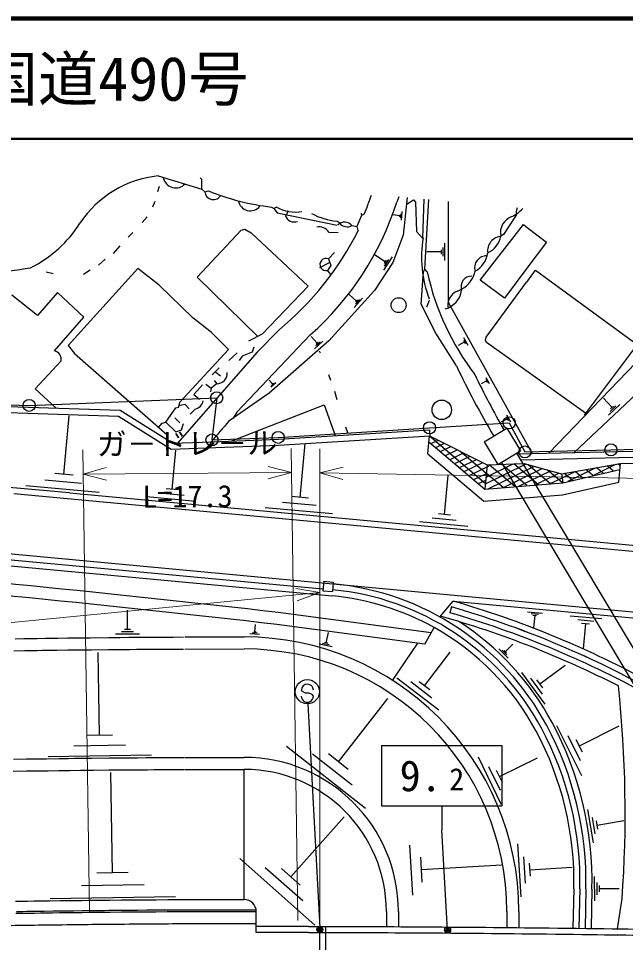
# Model space of a CAD drawing. Units: millimetres, scale not verified. Extents: x 40000 to 680000, y 20000 to 380000.
# Drawn here: x 230121 to 280508, y 303274 to 380000 of the extents above; entities that cross this region are included whole.
import ezdxf
from ezdxf.enums import TextEntityAlignment as Align

# ---------------------------------------------------------------- set-up
doc = ezdxf.new("R2010")
doc.units = ezdxf.units.MM
doc.header["$LTSCALE"] = 1000
doc.header["$PDMODE"] = 32
doc.header["$PDSIZE"] = 500
for name, color, linetype, lineweight in [('M-BGD', 7, 'Continuous', 25), ('M-BMK-ROW', 30, 'Continuous', 25), ('M-STR-HTXT', 7, 'Continuous', 13), ('M-STR-STRC', 7, 'Continuous', 25), ('M-TTL', 2, 'Continuous', 140), ('M-TTL-LINE', 7, 'Continuous', 50)]:
    doc.layers.add(name, color=color, linetype=linetype, lineweight=lineweight)
doc.layers.add('M-TTL-TXT', color=7, linetype='Continuous')
doc.styles.add('@ＭＳ ゴシック', font='')
doc.styles.add('ＭＳ ゴシック', font='')
doc.styles.get('@ＭＳ ゴシック').set_extended_font_data('@MS Gothic')
doc.styles.get('ＭＳ ゴシック').set_extended_font_data('MS Gothic')

msp = doc.modelspace()

# ---------------------------------------------------------------- linework, layer by layer
at = {"layer": 'M-BGD'}
for p, q in [((241717, 366923), (245327, 365828)), ((245353, 366623), (245210, 366765)), ((241805, 366043), (241664, 365617)), ((245327, 365828), (245353, 366623)), ((245327, 365828), (245583, 365601)), ((245583, 365601), (245895, 365688)), ((241440, 364792), (241242, 364338)), ((261683, 365187), (261517, 364745)), ((262370, 364606), (262908, 364949)), ((262908, 364949), (263079, 364750)), ((263079, 364750), (263172, 362308)), ((263755, 364994), (263657, 361770)), ((263843, 359190), (264185, 364964)), ((251125, 364342), (251324, 364229)), ((251551, 364343), (251324, 364229)), ((251324, 364229), (251581, 363860)), ((251581, 363860), (256582, 362826)), ((252377, 363693), (252263, 363635)), ((252489, 364034), (252377, 363693)), ((258567, 363827), (258596, 363628)), ((258823, 363742), (258596, 363628)), ((261770, 363620), (261200, 363684)), ((261780, 363709), (261760, 363531)), ((261861, 363791), (261821, 363434)), ((261952, 363961), (261873, 363249)), ((240791, 363541), (240395, 363057)), ((256781, 362997), (256553, 363167)), ((258596, 363628), (258202, 362718)), ((271431, 363664), (270374, 362073)), ((239602, 362231), (239234, 361832)), ((244953, 358528), (248604, 362431)), ((248604, 362431), (248916, 362517)), ((248916, 362517), (249428, 362206)), ((249428, 362206), (254157, 357763)), ((255874, 362256), (256670, 362230)), ((257803, 362802), (258202, 362718)), ((258202, 362718), (258288, 362406)), ((263172, 362308), (263657, 361770)), ((268451, 358264), (272042, 362883)), ((272042, 362883), (272351, 362647)), ((272352, 362647), (273940, 361436)), ((270374, 362073), (270147, 361926)), ((273940, 361436), (272316, 359260)), ((238527, 361120), (237989, 360493)), ((265193, 360620), (264028, 360620)), ((265193, 360802), (265193, 360438)), ((265339, 360984), (265339, 360256)), ((265485, 361348), (265484, 359891)), ((237309, 360008), (236771, 359523)), ((256363, 360582), (255853, 360041)), ((255853, 360041), (256054, 359502)), ((260551, 359791), (259672, 360366)), ((261129, 360197), (260411, 359098)), ((260640, 359929), (260461, 359654)), ((260840, 359994), (260481, 359445)), ((240038, 359250), (234238, 352842)), ((236063, 359095), (235524, 358753)), ((241803, 357865), (240038, 359250)), ((255146, 359328), (255940, 359729)), ((256054, 359502), (255771, 359075)), ((263728, 358955), (263843, 359190)), ((264051, 358951), (263843, 359190)), ((272315, 359260), (270472, 356790)), ((272304, 358094), (273047, 359095)), ((273047, 359095), (281464, 352932)), ((232428, 358970), (232997, 358830)), ((249996, 353603), (244953, 358528)), ((255771, 359075), (255999, 358763)), ((263540, 356268), (263728, 358955)), ((244595, 355148), (241803, 357865)), ((254157, 357763), (250336, 353775)), ((270472, 356790), (268451, 358264)), ((268930, 353550), (272303, 358094)), ((231702, 355332), (229566, 357029)), ((233371, 357240), (231702, 355332)), ((235536, 355203), (233371, 357240)), ((258183, 356531), (257564, 357091)), ((258688, 356778), (257988, 356004)), ((258436, 356654), (258085, 356268)), ((258271, 356628), (258096, 356434)), ((264775, 353859), (263540, 356268)), ((264214, 356575), (263988, 356035)), ((233103, 352412), (235536, 355203)), ((246133, 353931), (244595, 355148)), ((247557, 352516), (246133, 353931)), ((254341, 353731), (248256, 347322)), ((250336, 353775), (249202, 353203)), ((251727, 354120), (249944, 352297)), ((266467, 351156), (264775, 353859)), ((254917, 353033), (254419, 353599)), ((255396, 353203), (254688, 352580)), ((255157, 353118), (254803, 352806)), ((255006, 353111), (254829, 352955)), ((267111, 353126), (266607, 352846)), ((267063, 353512), (267413, 352881)), ((267068, 353205), (267155, 353047)), ((267087, 353319), (267262, 353003)), ((268877, 353301), (268930, 353550)), ((268961, 353088), (268877, 353301)), ((272226, 350761), (268961, 353088)), ((234238, 352842), (234779, 352190)), ((234779, 352190), (242441, 345457)), ((249944, 352297), (243321, 344746)), ((243511, 348130), (247557, 352516)), ((248268, 352235), (247589, 351608)), ((249518, 352296), (248695, 351952)), ((249658, 352722), (249518, 352296)), ((255083, 352399), (255169, 352229)), ((281464, 352932), (277082, 347055)), ((231495, 349254), (233674, 351562)), ((248695, 351952), (248441, 351610)), ((246767, 350980), (246201, 350410)), ((246513, 350639), (246883, 350328)), ((277185, 347228), (272227, 350761)), ((246373, 349928), (246573, 349673)), ((251204, 349658), (250919, 349982)), ((255856, 350442), (256028, 349960)), ((268940, 349884), (268524, 349654)), ((268900, 350202), (269188, 349682)), ((268904, 349949), (268976, 349819)), ((268920, 350043), (269064, 349783)), ((233244, 347650), (231495, 349254)), ((245409, 349584), (244673, 348787)), ((245664, 349642), (246120, 349303)), ((246120, 349303), (246064, 348990)), ((246573, 349673), (246120, 349303)), ((251478, 349755), (251073, 349398)), ((251341, 349706), (251138, 349528)), ((251255, 349702), (251153, 349613)), ((244673, 348787), (245157, 348391)), ((256344, 349052), (256545, 348371)), ((279387, 347698), (278668, 348462)), ((223933, 347953), (238569, 347478)), ((242352, 346479), (243172, 347674)), ((243172, 347674), (243427, 347732)), ((243427, 347732), (243511, 348130)), ((243427, 347874), (243937, 347989)), ((243937, 347989), (244279, 347593)), ((247820, 344919), (255496, 347914)), ((255496, 347914), (256410, 345364)), ((280044, 347957), (279090, 347058)), ((279716, 347828), (279239, 347378)), ((279507, 347811), (279268, 347586)), ((224010, 347451), (238417, 346982)), ((233890, 342140), (234339, 347017)), ((238416, 346983), (242802, 344226)), ((238568, 347478), (242937, 344732)), ((243089, 346850), (243517, 346426)), ((244791, 347566), (244366, 347139)), ((248256, 347322), (247945, 346810)), ((270622, 347097), (270953, 346502)), ((270627, 346808), (270710, 346659)), ((270646, 346915), (270811, 346618)), ((241729, 346022), (242040, 346392)), ((242040, 346392), (242352, 346479)), ((242352, 346479), (243178, 345686)), ((243660, 345858), (243829, 346370)), ((257262, 346102), (257434, 345620)), ((270669, 346733), (270192, 346469)), ((243178, 345686), (243660, 345858)), ((251689, 345067), (264245, 345857)), ((251716, 344568), (264277, 345358)), ((264094, 343844), (264235, 345356)), ((268884, 341368), (264231, 345312)), ((264245, 345857), (264277, 345358)), ((268780, 344859), (270670, 345986)), ((270669, 345986), (271797, 344096)), ((242801, 344226), (251716, 344568)), ((242936, 344732), (246159, 344855)), ((246159, 344855), (245741, 344356)), ((246158, 344855), (251690, 345067)), ((253492, 340236), (253904, 344712)), ((264188, 344852), (268843, 340930)), ((264374, 344705), (264959, 344991)), ((264766, 344372), (265487, 344724)), ((268780, 344859), (269907, 342970)), ((271541, 343841), (303315, 344634)), ((242890, 340901), (243188, 344147)), ((265159, 344040), (266016, 344458)), ((265552, 343707), (266545, 344192)), ((265944, 343374), (267073, 343925)), ((269280, 341946), (266755, 344086)), ((269907, 342970), (271797, 344097)), ((283068, 324518), (271495, 343917)), ((271835, 343349), (303234, 344132)), ((266337, 343041), (267602, 343659)), ((266731, 342709), (268131, 343392)), ((267125, 342377), (268659, 343126)), ((268885, 341372), (272210, 342996)), ((268936, 341922), (271194, 343024)), ((281780, 323749), (270207, 343149)), ((272314, 341209), (270218, 342986)), ((273299, 341288), (271247, 343026)), ((272082, 343059), (275201, 342182)), ((275201, 342182), (280089, 343054)), ((277760, 342034), (279714, 342987)), ((280071, 342855), (279879, 343017)), ((280089, 343054), (292391, 343361)), ((234652, 342069), (233128, 342210)), ((267520, 342045), (269188, 342859)), ((267912, 341712), (268964, 342225)), ((269031, 342939), (268843, 340930)), ((270346, 341050), (268964, 342222)), ((269094, 340950), (272900, 342808)), ((271330, 341130), (269188, 342945)), ((270380, 341053), (273590, 342620)), ((271666, 341157), (274280, 342433)), ((274283, 341367), (272432, 342935)), ((272953, 341260), (274970, 342245)), ((275248, 341462), (274020, 342503)), ((274239, 341364), (276269, 342355)), ((275313, 341450), (280043, 342553)), ((276098, 341655), (275428, 342223)), ((275748, 341576), (278021, 342685)), ((276947, 341849), (276347, 342357)), ((277797, 342042), (277209, 342540)), ((278646, 342235), (278099, 342699)), ((279496, 342429), (278989, 342858)), ((234368, 340620), (222482, 341641)), ((235358, 341390), (232310, 341670)), ((265490, 338818), (265787, 342042)), ((268305, 341379), (268913, 341676)), ((268843, 340930), (275313, 341450)), ((275201, 342182), (275313, 341450)), ((236826, 340640), (230730, 341201)), ((243397, 340854), (242383, 340948)), ((229736, 340551), (384322, 326120)), ((234367, 340621), (330002, 331693)), ((244844, 339903), (240786, 340276)), ((243867, 340402), (241838, 340588)), ((254192, 340172), (252793, 340301)), ((256187, 338860), (250592, 339374)), ((254839, 339548), (252042, 339805)), ((266461, 338322), (264446, 338507)), ((265994, 338771), (264987, 338864)), ((267432, 337826), (263401, 338197)), ((229271, 335572), (342031, 325046)), ((229178, 334577), (256147, 332059)), ((229225, 335074), (255397, 332631)), ((255456, 333279), (256254, 333204)), ((256254, 333204), (256179, 332407)), ((265145, 330364), (266206, 331622)), ((266205, 331622), (305876, 327919)), ((239178, 329272), (239166, 330864)), ((266067, 331142), (265927, 330662)), ((272362, 330746), (273622, 330628)), ((264379, 328991), (251684, 330675)), ((272665, 330590), (273295, 330532)), ((272811, 330450), (273126, 330420)), ((272969, 330435), (272874, 329427)), ((275922, 330413), (278556, 330167)), ((276555, 330088), (277873, 329965)), ((239427, 329274), (238929, 329270)), ((249745, 329043), (249792, 329683)), ((263855, 328052), (251552, 329684)), ((263855, 328052), (264623, 329428)), ((276860, 329794), (277519, 329733)), ((277189, 329763), (276993, 327656)), ((240176, 328882), (238186, 328867)), ((239677, 329077), (238682, 329070)), ((243934, 328646), (248852, 328647)), ((250133, 328853), (249332, 328912)), ((249939, 328948), (249539, 328977)), ((249845, 329035), (249645, 329050)), ((255661, 328151), (255856, 329010)), ((243934, 327646), (248852, 327647)), ((256149, 327814), (255075, 328058)), ((255905, 327983), (255368, 328105)), ((255795, 328121), (255527, 328182)), ((261166, 325039), (263261, 328131)), ((270779, 326883), (269988, 327656)), ((270538, 327428), (271156, 328060)), ((236846, 320484), (236741, 327362)), ((263818, 324596), (265962, 327387)), ((270658, 327155), (270263, 327542)), ((270637, 327331), (270439, 327524)), ((273396, 324756), (275494, 326293)), ((273832, 323060), (271910, 325683)), ((265026, 322558), (261538, 325238)), ((264422, 323577), (262678, 324917)), ((264254, 324261), (263382, 324931)), ((273614, 323908), (272653, 325219)), ((273636, 324428), (273156, 325083)), ((256679, 318288), (260788, 323534)), ((276889, 317117), (274816, 321253)), ((276680, 319599), (279988, 321258)), ((237921, 320501), (235771, 320468)), ((276784, 318358), (275748, 320426)), ((276939, 319082), (276420, 320117)), ((239008, 319657), (234710, 319592)), ((258931, 314408), (252373, 319544)), ((241171, 318830), (232574, 318699)), ((243936, 318646), (248849, 318647)), ((257805, 316348), (254526, 318916)), ((257499, 317646), (255859, 318930)), ((270218, 314704), (268297, 318660)), ((270049, 317066), (273215, 318604)), ((243937, 317646), (248854, 317647)), ((248857, 306847), (248849, 317647)), ((270134, 315885), (269173, 317863)), ((237925, 309061), (237798, 317378)), ((270289, 316572), (269809, 317561)), ((277840, 311550), (277374, 314309)), ((252719, 308729), (257142, 313714)), ((278000, 312287), (277767, 313666)), ((278217, 312678), (278101, 313368)), ((278159, 313023), (280366, 313396)), ((262863, 307197), (262617, 311355)), ((271833, 307073), (271569, 311464)), ((254728, 304719), (248498, 310248)), ((263633, 308286), (263510, 310365)), ((272206, 308197), (272074, 310393)), ((253724, 306724), (250608, 309489)), ((253498, 308038), (251940, 309421)), ((263572, 309325), (270224, 309718)), ((272612, 308772), (272546, 309870)), ((272579, 309321), (276092, 309533)), ((239224, 309080), (236625, 309041)), ((277956, 306726), (277940, 308761)), ((240540, 308060), (235341, 307981)), ((276221, 307745), (276146, 304459)), ((276721, 307734), (276646, 304452)), ((277221, 307722), (277146, 304446)), ((277721, 307711), (277646, 304440)), ((278156, 307236), (278148, 308254)), ((278357, 307492), (278353, 308001)), ((278355, 307747), (279984, 307760)), ((243155, 307060), (232758, 306902)), ((279829, 304410), (280224, 306918)), ((243939, 306846), (248857, 306847)), ((243940, 305996), (249857, 305998)), ((243940, 305846), (249857, 305848)), ((249857, 304614), (249857, 305848)), ((260657, 305853), (260658, 304595)), ((261657, 305854), (261658, 304590)), ((270657, 305858), (270658, 304520)), ((271657, 305859), (271658, 304510)), ((254190, 304615), (249857, 304614)), ((255134, 294767), (255131, 304570)), ((255634, 294613), (255631, 304571))]:
    msp.add_line(p, q, dxfattribs=at)
for points in [[(262383, 365122), (262038, 362021), (261193, 359746), (259667, 357412), (255876, 353225), (250937, 348879), (247577, 346553)], [(265785, 364805), (265784, 356435), (272756, 343872)], [(274152, 343907), (282076, 352151), (286807, 356330), (293271, 363214)], [(295015, 362414), (289903, 356833), (276238, 343959)], [(264235, 345356), (269031, 342939), (272082, 343059)], [(264094, 343844), (268752, 339919), (275283, 340444), (279945, 341505), (280089, 343054)], [(255456, 333278), (255382, 332482), (256179, 332407)], [(229838, 328504), (230571, 328515), (231039, 328522), (231673, 328531), (232354, 328540), (233374, 328553), (234208, 328564), (235008, 328573), (235215, 328575), (235693, 328581), (236084, 328585), (237621, 328600), (238351, 328607), (238542, 328609), (239281, 328615), (239981, 328621), (240604, 328625), (241130, 328629), (242708, 328639), (242950, 328641), (243818, 328646)], [(229740, 327502), (230638, 327516), (231012, 327521), (231666, 327531), (232092, 327536), (232349, 327540), (233330, 327553), (234226, 327564), (234808, 327570), (235162, 327575), (235708, 327581), (236150, 327585), (237590, 327600), (238348, 327607), (238531, 327608), (239339, 327615), (239905, 327620), (240649, 327626), (241167, 327629), (242615, 327639), (243003, 327641), (243823, 327646)], [(229705, 318501), (230753, 318517), (231136, 318522), (231797, 318532), (232315, 318539), (232439, 318540), (233496, 318554), (234251, 318563), (234767, 318569), (235306, 318576), (235777, 318581), (236213, 318586), (237684, 318600), (238445, 318607), (238705, 318610), (239430, 318616), (239987, 318620), (240721, 318626), (241271, 318630), (241562, 318632), (242602, 318639), (243024, 318641), (243871, 318646)], [(229671, 317500), (230775, 317517), (231241, 317524), (231775, 317531), (232231, 317537), (232573, 317542), (233466, 317554), (234240, 317563), (234406, 317565), (235279, 317575), (235766, 317581), (236351, 317587), (237615, 317600), (238513, 317608), (238824, 317611), (239472, 317616), (239971, 317620), (240798, 317626), (241351, 317630), (241483, 317631), (242537, 317638), (243051, 317641), (243876, 317646)], [(229873, 306702), (230883, 306717), (231402, 306725), (231868, 306731), (232505, 306740), (232707, 306743), (233598, 306754), (234403, 306764), (234542, 306766), (235351, 306775), (235957, 306782), (236416, 306787), (237616, 306799), (237683, 306800), (238658, 306809), (238875, 306811), (239531, 306816), (240035, 306820), (240842, 306826), (241502, 306831), (241554, 306831), (242518, 306838), (243160, 306842), (243358, 306843), (243934, 306846)], [(229897, 305702), (230477, 305711), (230917, 305718), (231451, 305725), (231961, 305733), (232247, 305737), (232956, 305746), (233532, 305754), (234458, 305765), (234614, 305767), (235368, 305776), (236010, 305783), (236421, 305787), (237252, 305795), (237590, 305799), (237740, 305800), (238669, 305809), (239488, 305816), (239977, 305820), (240771, 305826), (240857, 305826), (241522, 305831), (242460, 305837), (243168, 305842), (243940, 305846)], [(229949, 305853), (230475, 305861), (230813, 305866), (231486, 305876), (231991, 305883), (232245, 305887), (233003, 305897), (233488, 305903), (234483, 305915), (234677, 305917), (235406, 305926), (235901, 305931), (236458, 305937), (237250, 305945), (237630, 305949), (237766, 305951), (238564, 305958), (239515, 305966), (240008, 305970), (240770, 305976), (240901, 305977), (241471, 305981), (242459, 305987), (243210, 305992), (243939, 305996)], [(254190, 304115), (249857, 304114), (249857, 304614)]]:
    msp.add_lwpolyline(points, dxfattribs=at)
for centre, radius in [((261675, 356195), 621), ((246573, 348508), 500), ((265256, 347503), 810), ((246181, 345006), 500), ((279300, 344185), 500)]:
    msp.add_circle(centre, radius, dxfattribs=at)
for centre, radius, start, end in [((242617, 358090), 8879, 95.81828, 146.33981), ((238761, 365971), 1798, 27.63636, 27.65468), ((243178, 366982), 1054, 190.91645, 318.04415), ((246288, 365671), 708, 185.67886, 333.01838), ((253418, 384086), 19877, 247.76104, 263.3751), ((232226, 374535), 28703, 337.91297, 341.31943), ((249360, 365032), 1004, 189.13748, 322.7403), ((238047, 372194), 24624, 311.42895, 342.39268), ((253100, 367049), 3118, 240.21363, 280.23664), ((257039, 368495), 5350, 241.0554, 264.79086), ((269541, 366503), 3335, 297.48072, 316.95355), ((272950, 363777), 1524, 161.10334, 184.25521), ((226697, 368335), 10054, 296.10285, 328.03076), ((253002, 363881), 779, 198.36303, 291.45939), ((257197, 362292), 793, 40.06419, 134.72823), ((257411, 363521), 819, 219.71293, 298.65786), ((271535, 362205), 1415, 108.74816, 191.33894), ((234933, 374278), 26237, 309.79757, 333.16503), ((255067, 361739), 959, 32.6601, 101.32055), ((273289, 360175), 9712, 170.37269, 200.85563), ((270282, 360691), 1224, 93.40972, 187.36628), ((268303, 362242), 1871, 294.14897, 350.29389), ((255654, 359571), 510, 67.00839, 283.28457), ((268965, 359302), 985, 87.07256, 197.53239), ((267034, 360802), 2052, 298.88517, 352.50704), ((225289, 391142), 32366, 267.80862, 280.38065), ((284919, 363458), 21348, 192.18926, 217.5856), ((265759, 359558), 2333, 290.33836, 346.30897), ((267730, 357732), 878, 89.00277, 200.3249), ((265127, 357648), 1793, 283.29305, 352.94204), ((266997, 356213), 1234, 110.28666, 194.15368), ((232880, 351646), 798, 353.97111, 73.78687), ((334253, 383539), 75124, 205.53474, 210.57061), ((246587, 350539), 866, 269.068, 4.88969), ((332015, 381033), 70950, 205.54606, 209.74395), ((244596, 348403), 860, 283.11425, 349.70136), ((324877, 279054), 102622, 138.87248, 140.11994), ((87285, -1101435), 1441516, 83.45139, 85.0936), ((87285, -1101435), 1440516, 83.45139, 85.0936), ((87285, -1101435), 1440516, 83.45139, 85.0936), ((254148, 310652), 22500, 28.24294, 84.66735), ((254148, 310652), 22000, 28.24247, 84.66677), ((254148, 310652), 21500, 60.84409, 84.66735), ((254148, 310652), 21500, 60.84409, 84.66735), ((243757, 254055), 80750, 61.57917, 73.85932), ((243757, 254055), 80750, 61.5787, 73.85885), ((243757, 254055), 80250, 61.02291, 73.85932), ((243757, 254055), 80250, 61.02244, 73.85885), ((243757, 254055), 79250, 62.85291, 74.34287), ((243757, 254055), 79750, 61.23187, 73.85885), ((254148, 310652), 21500, 28.24294, 60.84414), ((254148, 310652), 23000, 28.24247, 56.81115), ((248857, 305847), 22800, 0.02837, 90.01458), ((248857, 305847), 21800, 0.0282, 90.01494), ((181429, 314036), 99050, 355.87886, 6.10747), ((249856, 308346), 27872, 358.69393, 28.24294), ((249856, 308346), 26372, 358.69393, 28.24294), ((249856, 308347), 26872, 358.69346, 28.24247), ((249856, 308346), 27372, 358.69393, 28.24294), ((248857, 305847), 12800, 0.02775, 90.0147), ((248857, 305847), 11800, 0.0282, 90.01517), ((248857, 305847), 1000, 0.01516, 90.01516)]:
    msp.add_arc(centre, radius, start, end, dxfattribs=at)
for points, knots in [([(211532, 304276), (213890, 304348), (214484, 304366), (216376, 304417), (218545, 304476), (219761, 304505), (221930, 304553), (224065, 304600), (225261, 304624), (227397, 304661), (229549, 304699), (230754, 304717), (232906, 304745), (235250, 304776), (236564, 304790), (238908, 304811), (241041, 304830), (242236, 304837), (244369, 304848), (246513, 304859), (247185, 304860), (249857, 304865)], [0, 0, 0, 0, 1, 1, 1, 2, 2, 2, 3, 3, 3, 4, 4, 4, 5, 5, 5, 6, 6, 6, 7, 7, 7, 7]), ([(254190, 304615), (259573, 304601), (260931, 304597), (265252, 304566), (269623, 304535), (272071, 304508), (276442, 304455), (280793, 304402), (283230, 304363), (287581, 304292), (292438, 304214), (295159, 304161), (300016, 304064), (302588, 304013), (303393, 303997), (306600, 303929)], [0, 0, 0, 0, 1, 1, 1, 2, 2, 2, 3, 3, 3, 4, 4, 4, 5, 5, 5, 5]), ([(254190, 304115), (259221, 304103), (260490, 304099), (264527, 304072), (268804, 304043), (271199, 304017), (275476, 303967), (279419, 303920), (281627, 303887), (285570, 303825), (289718, 303760), (292042, 303717), (296189, 303639), (300252, 303562), (301524, 303535), (306590, 303429)], [0, 0, 0, 0, 1, 1, 1, 2, 2, 2, 3, 3, 3, 4, 4, 4, 5, 5, 5, 5])]:
    msp.add_open_spline(points, degree=3, knots=knots, dxfattribs=at)
at = {"layer": 'M-BMK-ROW'}
msp.add_line((246574, 348508), (246181, 345006), dxfattribs=at)
for points in [[(211983, 348491), (231005, 347873), (246573, 348508)], [(264234, 346007), (270847, 346423), (272156, 344007), (279299, 344185)], [(246181, 345006), (251679, 345217), (264235, 346007)], [(279299, 344185), (292493, 344514), (302229, 344757)]]:
    msp.add_lwpolyline(points, dxfattribs=at)
for centre in [(231005, 347873), (231006, 347874), (246574, 348508), (270847, 346423), (264235, 346007), (264236, 346007), (246182, 345006), (251679, 345217), (251680, 345217), (272156, 344007), (279301, 344185)]:
    msp.add_circle(centre, 500, dxfattribs=at)
at = {"layer": 'M-STR-HTXT'}
for p, q in [((236002, 305769), (235453, 344172)), ((253313, 305115), (252753, 344302)), ((255123, 344262), (255133, 295864)), ((237409, 342704), (235481, 342172)), ((235481, 342172), (252781, 342302)), ((252781, 342302), (250846, 342805)), ((250853, 341770), (252781, 342302)), ((257063, 342746), (255123, 342262)), ((337291, 340843), (255123, 342262)), ((255123, 342262), (257046, 341711)), ((235481, 342172), (237417, 341669)), ((255125, 332338), (65949, 313986)), ((255125, 332338), (253152, 332666)), ((253252, 331636), (255125, 332338))]:
    msp.add_line(p, q, dxfattribs=at)
at = {"layer": 'M-STR-STRC'}
for p, q in [((253701, 324111), (253601, 324229)), ((253945, 323972), (253701, 324111)), ((254246, 323969), (253945, 323972)), ((254491, 323857), (254246, 323969)), ((254597, 323721), (254491, 323857)), ((254152, 323101), (255123, 304507)), ((260250, 319620), (270250, 319620)), ((260250, 319620), (260250, 314620)), ((270250, 319620), (270250, 314620)), ((260250, 314620), (270250, 314620)), ((265250, 314620), (265250, 312620)), ((265741, 304304), (265250, 312620))]:
    msp.add_line(p, q, dxfattribs=at)
for centre, radius in [((254100, 324100), 1000), ((255131, 304358), 150), ((255131, 304358), 120), ((255131, 304358), 90), ((255131, 304358), 60), ((255131, 304358), 30), ((265741, 304304), 150), ((265741, 304304), 120), ((265741, 304304), 90), ((265741, 304304), 60), ((265741, 304304), 30)]:
    msp.add_circle(centre, radius, dxfattribs=at)
for centre, start, end in [((254101, 324225), 359.55488, 179.55488), ((254097, 323725), 179.55488, 359.55488)]:
    msp.add_arc(centre, 500, start, end, dxfattribs=at)
for p in [(255131, 304358), (265741, 304304)]:
    msp.add_point(p, dxfattribs=at)
at = {"layer": 'M-TTL'}
msp.add_line((680000, 380000), (40000, 380000), dxfattribs=at)
at = {"layer": 'M-TTL-LINE'}
msp.add_line((40000, 370000), (680000, 370000), dxfattribs=at)

# ---------------------------------------------------------------- texts
at = {"layer": 'M-STR-HTXT', "style": 'ＭＳ ゴシック'}
msp.add_text('ガ－ドレ－ル', height=1833, rotation=0.432, dxfattribs=at).set_placement((244124, 343237), align=Align.BOTTOM_CENTER)
at = {"layer": 'M-STR-HTXT', "style": '@ＭＳ ゴシック'}
msp.add_text('L=17.3', height=1833, rotation=0.432, dxfattribs=at).set_placement((244139, 341237), align=Align.TOP_CENTER)
at = {"layer": 'M-STR-STRC', "style": 'ＭＳ ゴシック'}
msp.add_text('9.', height=2566, dxfattribs=at).set_placement((265250, 317120), align=Align.MIDDLE_RIGHT)
msp.add_text('2', height=1833, dxfattribs=at).set_placement((266500, 315370), align=Align.BOTTOM_CENTER)
at = {"layer": 'M-TTL-TXT', "style": 'ＭＳ ゴシック'}
msp.add_text('一般国道490号', height=3666, dxfattribs=at).set_placement((216734, 375000), align=Align.MIDDLE_LEFT)

doc.saveas('drawing.dxf')
